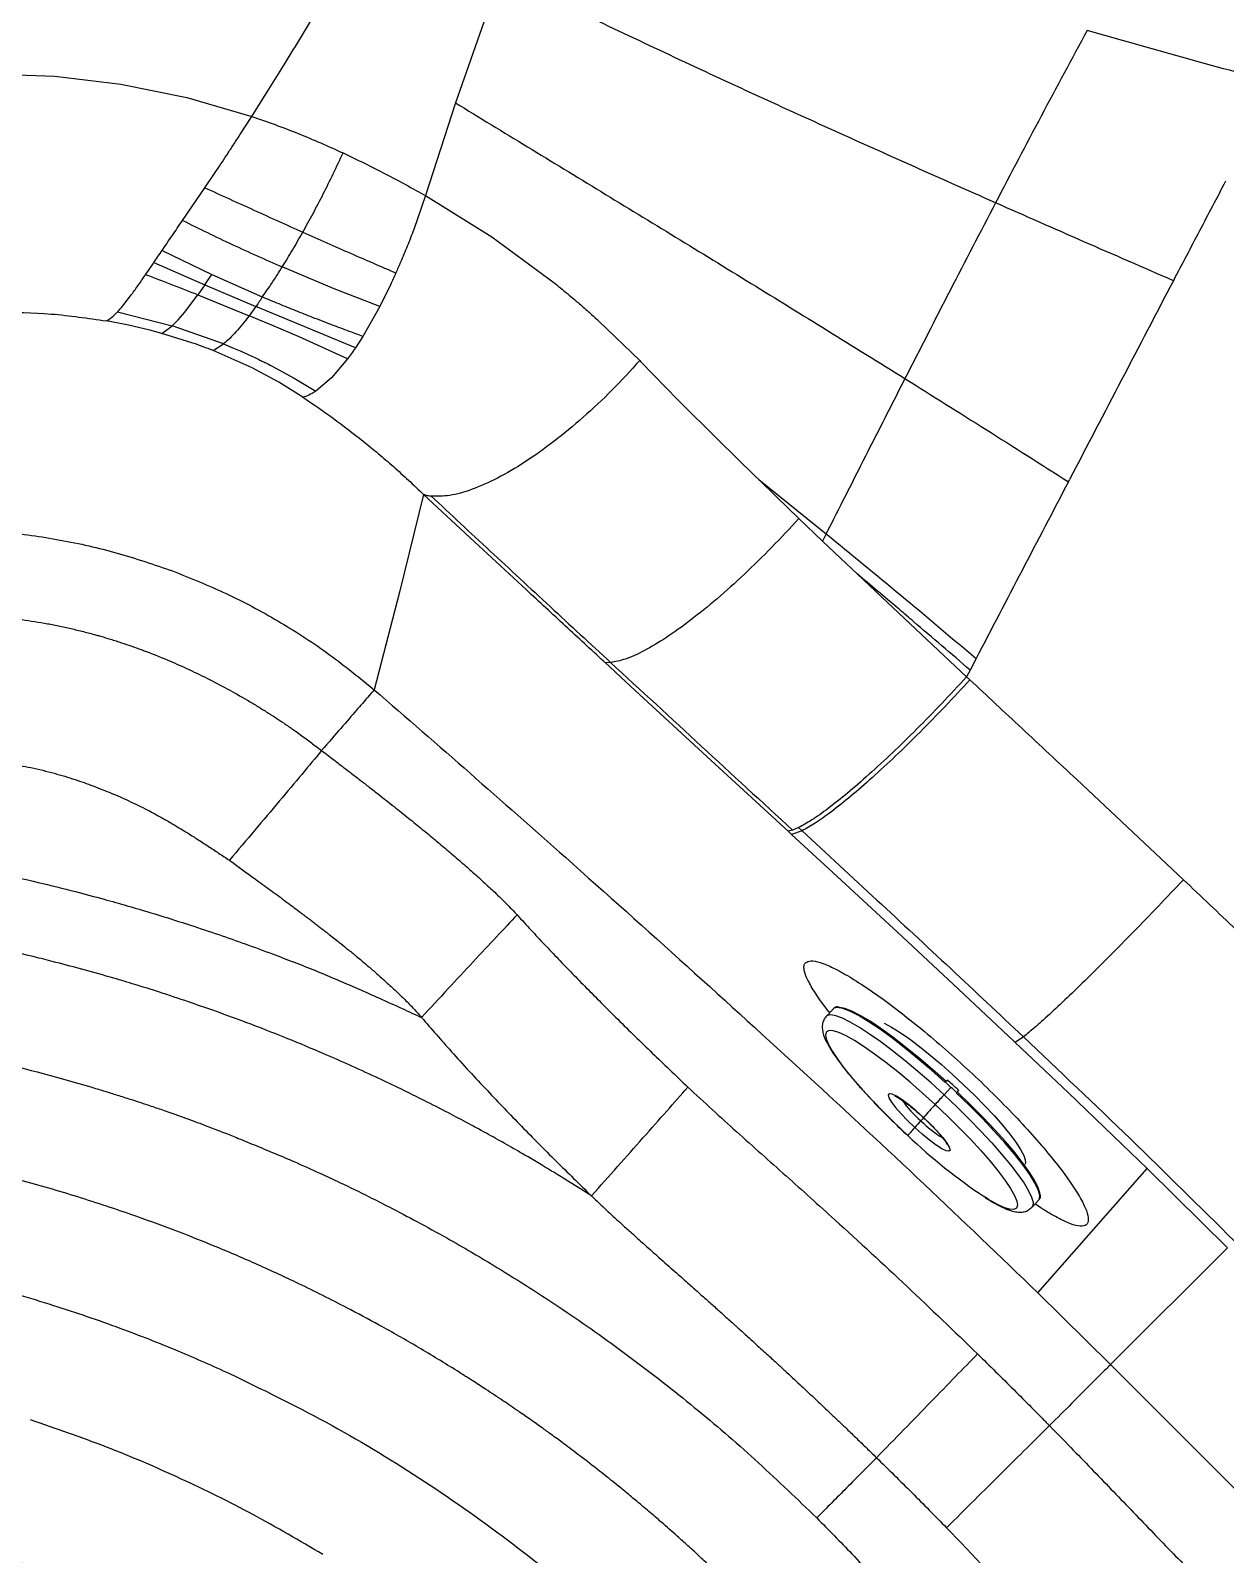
# Model space of a CAD drawing. Extents: x -51 to 27, y -13 to 136.
# Drawn here: x -8.86 to -1.08, y 53.58 to 63.5 of the extents above; entities that cross this region are included whole.
import ezdxf

# ---------------------------------------------------------------- set-up
doc = ezdxf.new("R2010")
doc.units = 0
doc.header["$MEASUREMENT"] = 0
doc.layers.add('GEOMETRY', color=2, linetype='Continuous', lineweight=25)

# ---------------------------------------------------------------- blocks, each defined once
blk = doc.blocks.new('2026 MONTERREY-BLOOM')
at = {"layer": 'GEOMETRY'}
for p, q in [((5.8826, -19.8443), (5.5869, -20.684)), ((4.3707, -20.5996), (4.4787, -20.4263)), ((2.5519, -20.4952), (2.9797, -20.5106)), ((2.9797, -20.5106), (3.4097, -20.5616)), ((3.4097, -20.5616), (3.8398, -20.6494)), ((4.312, -20.6924), (4.3707, -20.5996)), ((3.8398, -20.6494), (4.2616, -20.7721)), ((4.2616, -20.7721), (4.312, -20.6924)), ((5.5869, -20.684), (5.3917, -21.2878)), ((4.1844, -20.8925), (4.2616, -20.7721)), ((3.9563, -21.2367), (4.0325, -21.1236)), ((3.8112, -21.4493), (3.9563, -21.2367)), ((5.3917, -21.2878), (5.3156, -21.5091)), ((5.3917, -21.2878), (5.8252, -21.557)), ((5.8252, -21.557), (6.2362, -21.8599)), ((3.6781, -21.6445), (4.0014, -21.8021)), ((3.5705, -21.8025), (3.6227, -21.7263)), ((3.6247, -21.7234), (3.6227, -21.7263)), ((3.6247, -21.7234), (3.9558, -21.869)), ((3.9781, -21.8364), (3.9895, -21.8196)), ((3.9895, -21.8196), (4.0014, -21.8021)), ((4.0014, -21.8021), (4.3295, -21.9472)), ((4.7986, -21.8935), (4.4599, -21.7522)), ((3.9558, -21.869), (3.9099, -21.9339)), ((3.9559, -21.8687), (3.9781, -21.8364)), ((3.9559, -21.8687), (4.2881, -22.0096)), ((5.0944, -22.0099), (4.7986, -21.8935)), ((5.1646, -21.8675), (5.0944, -22.0099)), ((6.2362, -21.8599), (6.2473, -21.8689)), ((3.429, -21.9967), (3.4729, -21.94)), ((3.8232, -22.0486), (3.9099, -21.9341)), ((3.9099, -21.9341), (4.2441, -22.0696)), ((4.2881, -22.0096), (4.2441, -22.0696)), ((4.9368, -22.2775), (4.2881, -22.0096)), ((5.0944, -22.0099), (4.9845, -22.204)), ((3.4582, -22.1303), (3.3156, -22.1032)), ((3.3879, -22.0442), (3.7441, -22.1353)), ((3.7441, -22.1353), (3.7826, -22.096)), ((3.7826, -22.096), (3.8232, -22.0486)), ((4.4084, -22.1381), (4.2441, -22.0696)), ((6.521, -22.1038), (6.7864, -22.3612)), ((3.5989, -22.1633), (3.4582, -22.1303)), ((3.6761, -22.1841), (3.5989, -22.1633)), ((3.6761, -22.1841), (3.7441, -22.1353)), ((3.8777, -22.2474), (3.6761, -22.1841)), ((4.0784, -22.2533), (3.7441, -22.1353)), ((4.5698, -22.2072), (4.4084, -22.1381)), ((4.8853, -22.3496), (4.5698, -22.2072)), ((4.9845, -22.204), (4.9368, -22.2775)), ((4.0098, -22.2965), (4.0784, -22.2533)), ((4.2631, -22.4089), (4.0098, -22.2965)), ((4.0784, -22.2533), (4.1437, -22.2802)), ((4.1437, -22.2802), (4.1871, -22.2989)), ((4.1871, -22.2989), (4.2374, -22.3214)), ((4.438, -22.5025), (4.2631, -22.4089)), ((4.3903, -22.3953), (4.5373, -22.475)), ((4.8853, -22.3496), (4.7795, -22.4743)), ((6.7864, -22.3612), (6.7948, -22.3699)), ((6.7948, -22.3699), (7.0358, -22.6158)), ((4.5947, -22.5996), (4.438, -22.5025)), ((4.5373, -22.475), (4.6787, -22.5607)), ((4.7795, -22.4743), (4.6787, -22.5607)), ((7.0358, -22.6158), (7.2973, -22.8772)), ((7.2973, -22.8772), (7.5411, -23.1167)), ((7.5613, -23.1363), (7.5411, -23.1167)), ((7.5613, -23.1363), (8.0003, -23.4889)), ((7.6772, -23.2486), (7.5613, -23.1363)), ((9.5769, -23.1499), (9.5851, -23.1343)), ((5.379, -23.2321), (5.2232, -23.8686)), ((5.7121, -23.5416), (5.3791, -23.2321)), ((7.8229, -23.3889), (7.6772, -23.2487)), ((7.9767, -23.5359), (7.8229, -23.3889)), ((8.0003, -23.4889), (7.9766, -23.5359)), ((6.0493, -23.8539), (5.7121, -23.5416)), ((8.0958, -23.6493), (7.9766, -23.5359)), ((8.2025, -23.7503), (8.0958, -23.6493)), ((8.3633, -23.9021), (8.2024, -23.7503)), ((5.2232, -23.8686), (5.0583, -24.5036)), ((8.9146, -24.4191), (8.3633, -23.9021)), ((8.9761, -24.3007), (8.9371, -24.3758)), ((6.5594, -24.325), (6.5971, -24.3261)), ((6.7295, -24.4819), (6.5594, -24.325)), ((8.9371, -24.3758), (8.9146, -24.4191)), ((5.0481, -24.4949), (5.0583, -24.5036)), ((7.2524, -24.9634), (6.7295, -24.4819)), ((8.9359, -24.439), (8.9146, -24.4191)), ((7.7524, -25.4238), (7.2524, -24.9634)), ((9.6317, -25.0886), (10.3256, -25.74)), ((7.7814, -25.4168), (7.7524, -25.4237)), ((7.7752, -25.4447), (7.7524, -25.4237)), ((7.843, -25.4216), (7.7752, -25.4447)), ((7.7752, -25.4448), (8.1262, -25.7688)), ((7.8204, -25.4009), (7.7814, -25.4168)), ((7.8204, -25.4009), (7.843, -25.4216)), ((8.1262, -25.7688), (8.4961, -26.1116)), ((8.4961, -26.1116), (8.8613, -26.452)), ((8.8613, -26.452), (9.0422, -26.6215)), ((8.0469, -26.5795), (8.0016, -26.6282)), ((8.0513, -26.5764), (8.0526, -26.5749)), ((8.281, -26.6571), (8.2802, -26.658)), ((9.0422, -26.6215), (9.2218, -26.7906)), ((9.2838, -26.7624), (9.2304, -26.7988)), ((9.2218, -26.7906), (9.2304, -26.7988)), ((9.2304, -26.7988), (9.5774, -27.1279)), ((8.7764, -27.058), (8.7751, -27.0594)), ((8.8126, -27.0913), (8.7674, -27.14)), ((8.8472, -27.1264), (8.8485, -27.125)), ((8.8522, -27.1212), (8.8519, -27.1214)), ((8.8533, -27.1205), (8.8522, -27.1217)), ((8.8619, -27.1107), (8.8533, -27.1205)), ((9.5774, -27.1279), (9.9279, -27.4643)), ((8.6165, -27.3097), (8.6351, -27.2897)), ((8.6341, -27.2876), (8.6335, -27.2883)), ((9.9279, -27.4643), (10.089, -27.6204)), ((9.2898, -27.5958), (9.2905, -27.595)), ((9.3778, -28.4288), (10.089, -27.6204)), ((10.089, -27.6204), (10.2727, -27.7998)), ((6.4725, -27.7976), (6.3456, -27.7172)), ((9.3401, -27.8715), (9.3853, -27.8228)), ((9.3899, -27.8155), (9.3886, -27.8169)), ((10.2727, -27.7999), (10.6114, -28.135)), ((10.6114, -28.135), (9.8511, -28.8952)), ((9.8511, -28.8952), (9.3778, -28.4288)), ((9.8512, -28.8952), (10.0678, -29.1119))]:
    blk.add_line(p, q, dxfattribs=at)
at = {"layer": 'GEOMETRY', "flags": 128}
for points in [[(8.7751, -27.0594), (8.6852, -26.9792), (8.5958, -26.903), (8.5085, -26.832), (8.4249, -26.7676), (8.3464, -26.7108), (8.2744, -26.6628), (8.2102, -26.6243), (8.1549, -26.596), (8.1094, -26.5784), (8.0747, -26.5718), (8.0513, -26.5764)], [(8.7806, -27.0535), (8.6918, -26.9742), (8.6034, -26.8989), (8.5172, -26.8288), (8.4345, -26.7651), (8.3569, -26.709), (8.2858, -26.6615), (8.2223, -26.6234), (8.1676, -26.5954), (8.1227, -26.578), (8.0883, -26.5715), (8.0777, -26.5719)], [(8.7674, -27.14), (8.6827, -27.063), (8.5978, -26.989), (8.5141, -26.9191), (8.4328, -26.8544), (8.3553, -26.7959), (8.2828, -26.7446), (8.2164, -26.7012), (8.1572, -26.6665), (8.106, -26.641), (8.0638, -26.6251), (8.0312, -26.6191), (8.0086, -26.623), (8.0019, -26.6279)], [(8.3785, -26.673), (8.426, -26.6991), (8.481, -26.7338), (8.5422, -26.7765), (8.6084, -26.8263), (8.6782, -26.8821), (8.7503, -26.9428), (8.8231, -27.0073), (8.8952, -27.0741), (8.9651, -27.142), (9.0313, -27.2095), (9.0927, -27.2752), (9.1478, -27.3379), (9.1955, -27.3962), (9.235, -27.449), (9.2654, -27.4952), (9.286, -27.5338), (9.2965, -27.5641), (9.2966, -27.5855), (9.2923, -27.5932)], [(8.7098, -27.2025), (8.6283, -27.1285), (8.5468, -27.0575), (8.4665, -26.9908), (8.3888, -26.9294), (8.3151, -26.8744), (8.2466, -26.8267), (8.1846, -26.7873), (8.1299, -26.7566), (8.0837, -26.7353), (8.0467, -26.7238), (8.0195, -26.7222), (8.0026, -26.7305), (7.9963, -26.7486), (8.0006, -26.7762), (8.0156, -26.8129), (8.0409, -26.858), (8.0761, -26.9106), (8.1206, -26.9701), (8.1737, -27.0352), (8.2345, -27.1049), (8.3018, -27.178), (8.3747, -27.2533), (8.4517, -27.3295), (8.5316, -27.4052)], [(8.6341, -27.2876), (8.5857, -27.2444), (8.5384, -27.2056), (8.495, -27.1734), (8.458, -27.1498), (8.4296, -27.1361), (8.4114, -27.1331), (8.4045, -27.1409), (8.4092, -27.1592), (8.4254, -27.1869), (8.452, -27.2223), (8.4876, -27.2633), (8.53, -27.3077), (8.5768, -27.3529)], [(8.7674, -27.14), (8.8505, -27.2187), (8.9309, -27.2979), (9.0071, -27.3764), (9.078, -27.4529), (9.1425, -27.5261), (9.1996, -27.595), (9.2483, -27.6584), (9.288, -27.7155), (9.3178, -27.7651), (9.3375, -27.8066), (9.3467, -27.8394), (9.3452, -27.8629), (9.3399, -27.8716)], [(9.3886, -27.8169), (9.3907, -27.7925), (9.3808, -27.7577), (9.3591, -27.713), (9.3261, -27.6594), (9.2822, -27.5977), (9.2284, -27.529), (9.1655, -27.4545), (9.0946, -27.3756), (9.017, -27.2937), (8.934, -27.2101), (8.8472, -27.1264)], [(9.3905, -27.7915), (9.39, -27.7789), (9.3802, -27.7445), (9.3587, -27.7003), (9.3261, -27.6473), (9.2827, -27.5863), (9.2295, -27.5184), (9.1673, -27.4448), (9.0972, -27.3668), (9.0205, -27.2858), (8.9386, -27.2032), (8.8528, -27.1204)], [(8.7098, -27.2025), (8.7897, -27.2782), (8.8667, -27.3543), (8.9395, -27.4296), (9.0069, -27.5027), (9.0676, -27.5724), (9.1207, -27.6376), (9.1653, -27.697), (9.2005, -27.7497), (9.2258, -27.7947), (9.2408, -27.8314), (9.2451, -27.859), (9.2388, -27.8772), (9.2219, -27.8855), (9.1946, -27.8839), (9.1576, -27.8723), (9.1114, -27.851), (9.0568, -27.8204), (9.028, -27.8026)], [(8.6341, -27.2876), (8.6809, -27.3327), (8.7233, -27.3771), (8.7589, -27.4182), (8.7855, -27.4536), (8.8017, -27.4812), (8.8064, -27.4995), (8.7995, -27.5074), (8.7813, -27.5044), (8.7529, -27.4907), (8.7159, -27.467), (8.6725, -27.4349), (8.6252, -27.3961), (8.5768, -27.3529)]]:
    blk.add_lwpolyline(points, dxfattribs=at)
at = {"layer": 'GEOMETRY'}
for centre, radius, start, end in [((8.0646, -26.5961), 0.0243, 119.65591, 136.96863), ((4.9364, -31.27), 5.6997, 47.15041, 47.64512), ((9.174, -26.6817), 0.8398, 215.94945, 228.40417), ((14.4269, -32.4169), 7.7379, 137.00404, 137.63311), ((4.9337, -31.2729), 5.7036, 46.65627, 47.15069), ((27.7441, -44.1938), 25.5149, 138.24563, 138.50136), ((12.854, -31.0915), 5.6809, 138.84362, 139.54064), ((12.0045, -30.4704), 4.6334, 136.98718, 137.71326), ((9.1963, -26.7118), 0.8328, 225.88095, 238.308), ((11.1458, -24.6484), 3.7992, 226.52008, 236.12071), ((9.3672, -27.8061), 0.0246, 317.30724, 337.5722)]:
    blk.add_arc(centre, radius, start, end, dxfattribs=at)
for points, knots in [([(-36.6427, -38.9849), (-36.6428, -38.748), (-36.6429, -38.2513), (-36.6431, -37.4958), (-36.643, -36.7174), (-36.6423, -35.9379), (-36.6409, -35.1552), (-36.6388, -34.37), (-36.6343, -33.1243), (-36.6247, -31.4274), (-36.6007, -28.7277), (-36.5557, -25.4875), (-36.48, -22.0033), (-36.3837, -18.8258), (-36.2694, -15.9518), (-36.1467, -13.5568), (-36.0218, -11.6425), (-35.9083, -10.2086), (-35.8038, -9.1111), (-35.7174, -8.3466), (-35.6715, -7.9173), (-35.5982, -7.4928), (-35.4908, -7.0801), (-35.3398, -6.6435), (-35.1358, -6.1898), (-34.8703, -5.7277), (-34.5603, -5.2943), (-34.2088, -4.8937), (-33.8193, -4.53), (-33.3956, -4.2066), (-32.942, -3.9269), (-32.4916, -3.7075), (-32.0535, -3.5411), (-31.634, -3.4198), (-31.1992, -3.3309), (-30.7502, -3.28), (-30.3002, -3.2288), (-29.6557, -3.1612), (-28.8172, -3.0818), (-27.5048, -2.9746), (-25.9207, -2.8687), (-23.9532, -2.7617), (-21.8759, -2.6679), (-19.6786, -2.5868), (-17.2507, -2.5139), (-14.59, -2.4519), (-11.7055, -2.4029), (-8.8195, -2.3695), (-5.9364, -2.3497), (-3.0548, -2.3416), (-0.5983, -2.3393), (1.4461, -2.34), (3.0915, -2.3423), (4.7536, -2.3465), (6.4156, -2.3534), (8.0545, -2.3645), (10.4077, -2.3864), (13.4813, -2.429), (16.9743, -2.5047), (20.1483, -2.6009), (23.0112, -2.7146), (25.3952, -2.8364), (27.3074, -2.9606), (28.7412, -3.0736), (29.84, -3.1777), (30.6063, -3.2639), (31.0378, -3.31), (31.4634, -3.3805), (31.8765, -3.4857), (32.3137, -3.6341), (32.7687, -3.8357), (33.2323, -4.0987), (33.6676, -4.4064), (34.0701, -4.7558), (34.436, -5.1433), (34.7616, -5.5651), (35.0437, -6.0171), (35.2785, -6.4922), (35.464, -6.9855), (35.6016, -7.491), (35.6829, -8.0099), (35.7387, -8.5338), (35.8146, -9.2299), (35.8967, -10.0974), (36.0051, -11.4079), (36.112, -12.9931), (36.2405, -15.3392), (36.3619, -18.1726), (36.4654, -21.4568), (36.5399, -24.7062), (36.5915, -27.9302), (36.6206, -30.8028), (36.6357, -33.3227), (36.6407, -34.9225), (36.6423, -35.9634), (36.6428, -36.4441), (36.643, -36.9237), (36.6431, -37.4023), (36.643, -37.8963), (36.6429, -38.4238), (36.6428, -38.792), (36.6428, -38.9849)], [0, 0, 0, 0, 0.005138, 0.010771, 0.016381, 0.022015, 0.027673, 0.03335, 0.039042, 0.054682, 0.070145, 0.097582, 0.124946, 0.145709, 0.16651, 0.187309, 0.197707, 0.208103, 0.218498, 0.221609, 0.224784, 0.227857, 0.230942, 0.234019, 0.237865, 0.24171, 0.245555, 0.249401, 0.253246, 0.257092, 0.260938, 0.264783, 0.267936, 0.271088, 0.274241, 0.277546, 0.280882, 0.284062, 0.291597, 0.299143, 0.312612, 0.326021, 0.341866, 0.357701, 0.373696, 0.394533, 0.415407, 0.436247, 0.457116, 0.477921, 0.498728, 0.51038, 0.52225, 0.534405, 0.54642, 0.558287, 0.569942, 0.597446, 0.624936, 0.645697, 0.666299, 0.687058, 0.697455, 0.707849, 0.718242, 0.721382, 0.724571, 0.72765, 0.730727, 0.733804, 0.737651, 0.741498, 0.745344, 0.74919, 0.753036, 0.756881, 0.760725, 0.76457, 0.768352, 0.772136, 0.775907, 0.779727, 0.783559, 0.79109, 0.798621, 0.812071, 0.825537, 0.849567, 0.873561, 0.896782, 0.920041, 0.943476, 0.95907, 0.97468, 0.978164, 0.981639, 0.985104, 0.988563, 0.992016, 0.995816, 1, 1, 1, 1]), ([(9.1027, -21.3347), (8.9152, -21.2516), (8.5403, -21.0856), (7.9876, -20.837), (7.4437, -20.5887), (6.9104, -20.3404), (6.3862, -20.0914), (6.0513, -19.9271), (5.8826, -19.8443)], [0, 0, 0, 0, 0.1652747, 0.330353, 0.4957082, 0.6619332, 0.8297476, 1, 1, 1, 1]), ([(4.4787, -20.4263), (4.5143, -20.3684), (4.5856, -20.2524), (4.6555, -20.1356), (4.6904, -20.0772)], [0, 0, 0, 0, 0.499775, 1, 1, 1, 1]), ([(9.6989, -20.213), (9.5991, -20.3979), (9.3994, -20.768), (9.2016, -21.1457), (9.1027, -21.3347)], [0, 0, 0, 0, 0.499611, 1, 1, 1, 1]), ([(10.9369, -20.5563), (10.7291, -20.5004), (10.3141, -20.3886), (9.9037, -20.2715), (9.6989, -20.213)], [0, 0, 0, 0, 0.500804, 1, 1, 1, 1]), ([(5.5869, -20.684), (5.7426, -20.7789), (6.0518, -20.9672), (6.5316, -21.2593), (7.0171, -21.5556), (7.5096, -21.8575), (8.0081, -22.1646), (8.3446, -22.374), (8.513, -22.4788)], [0, 0, 0, 0, 0.1705198, 0.3384953, 0.5047413, 0.6699908, 0.8348905, 1, 1, 1, 1]), ([(4.2616, -20.7721), (4.3123, -20.7896), (4.4136, -20.8246), (4.5636, -20.8829), (4.712, -20.9447), (4.8077, -20.9883), (4.8558, -21.0102)], [0, 0, 0, 0, 0.24797, 0.496414, 0.7467, 1, 1, 1, 1]), ([(4.108, -21.0097), (4.1207, -20.9902), (4.1459, -20.9513), (4.1716, -20.9121), (4.1844, -20.8925)], [0, 0, 0, 0, 0.5010319, 1, 1, 1, 1]), ([(4.0325, -21.1236), (4.045, -21.1047), (4.0699, -21.0671), (4.0953, -21.0288), (4.108, -21.0097)], [0, 0, 0, 0, 0.501319, 1, 1, 1, 1]), ([(4.5938, -21.5257), (4.6161, -21.4855), (4.6605, -21.4055), (4.727, -21.2775), (4.7927, -21.1457), (4.8348, -21.0554), (4.8558, -21.0102)], [0, 0, 0, 0, 0.252771, 0.503227, 0.751917, 1, 1, 1, 1]), ([(4.8558, -21.0102), (4.9488, -21.0549), (5.1386, -21.146), (5.3063, -21.2399), (5.3917, -21.2878)], [0, 0, 0, 0, 0.490103, 1, 1, 1, 1]), ([(10.5996, -21.1947), (10.5714, -21.2484), (10.515, -21.3556), (10.4583, -21.4635), (10.43, -21.5174)], [0, 0, 0, 0, 0.500165, 1, 1, 1, 1]), ([(3.9563, -21.2367), (4.0631, -21.2853), (4.279, -21.3836), (4.4881, -21.478), (4.5938, -21.5257)], [0, 0, 0, 0, 0.494571, 1, 1, 1, 1]), ([(9.1027, -21.3347), (9.0041, -21.5245), (8.8068, -21.9042), (8.6109, -22.2873), (8.513, -22.4788)], [0, 0, 0, 0, 0.49999, 1, 1, 1, 1]), ([(10.26, -21.8418), (10.0655, -21.757), (9.6774, -21.5879), (9.294, -21.4189), (9.1027, -21.3347)], [0, 0, 0, 0, 0.501237, 1, 1, 1, 1]), ([(3.7434, -21.5486), (3.7545, -21.5323), (3.7767, -21.4998), (3.7997, -21.4661), (3.8112, -21.4493)], [0, 0, 0, 0, 0.500248, 1, 1, 1, 1]), ([(3.8112, -21.4493), (3.9188, -21.5022), (4.136, -21.609), (4.3512, -21.7041), (4.4599, -21.7522)], [0, 0, 0, 0, 0.495189, 1, 1, 1, 1]), ([(5.3155, -21.5091), (5.3017, -21.5453), (5.2738, -21.6182), (5.2447, -21.6871), (5.2301, -21.7217)], [0, 0, 0, 0, 0.496909, 1, 1, 1, 1]), ([(10.43, -21.5174), (10.4017, -21.5714), (10.3451, -21.6793), (10.2884, -21.7877), (10.26, -21.8418)], [0, 0, 0, 0, 0.500212, 1, 1, 1, 1]), ([(3.6781, -21.6445), (3.6888, -21.6289), (3.7101, -21.5976), (3.7323, -21.5649), (3.7434, -21.5486)], [0, 0, 0, 0, 0.4998268, 1, 1, 1, 1]), ([(4.4599, -21.7522), (4.4821, -21.7161), (4.5261, -21.6445), (4.5714, -21.5651), (4.5938, -21.5257)], [0, 0, 0, 0, 0.50464, 1, 1, 1, 1]), ([(4.5938, -21.5257), (4.6983, -21.5721), (4.9063, -21.6645), (5.1022, -21.749), (5.1997, -21.791)], [0, 0, 0, 0, 0.502413, 1, 1, 1, 1]), ([(3.6247, -21.7232), (3.6334, -21.7104), (3.6509, -21.6848), (3.669, -21.6579), (3.6781, -21.6445)], [0, 0, 0, 0, 0.499532, 1, 1, 1, 1]), ([(5.2301, -21.7217), (5.225, -21.7334), (5.215, -21.7567), (5.2048, -21.7796), (5.1997, -21.791)], [0, 0, 0, 0, 0.4989593, 1, 1, 1, 1]), ([(3.4729, -21.94), (3.4883, -21.9191), (3.519, -21.8772), (3.5534, -21.8274), (3.5705, -21.8025)], [0, 0, 0, 0, 0.5, 1, 1, 1, 1]), ([(3.9099, -21.9339), (3.8538, -21.9118), (3.7415, -21.8675), (3.6275, -21.8242), (3.5705, -21.8025)], [0, 0, 0, 0, 0.500034, 1, 1, 1, 1]), ([(4.3295, -21.9472), (4.3512, -21.9169), (4.3868, -21.8673), (4.43, -21.7999), (4.452, -21.7647), (4.4599, -21.7522)], [0, 0, 0, 0, 0.49992, 0.821185, 1, 1, 1, 1]), ([(5.1997, -21.791), (5.1939, -21.8039), (5.1822, -21.8298), (5.1705, -21.8549), (5.1646, -21.8675)], [0, 0, 0, 0, 0.498911, 1, 1, 1, 1]), ([(6.2473, -21.8689), (6.2625, -21.8813), (6.3086, -21.9192), (6.3778, -21.9767), (6.4315, -22.0238), (6.4606, -22.0497), (6.4832, -22.0699), (6.505, -22.0894), (6.521, -22.1038)], [0, 0, 0, 0, 0.164867, 0.499998, 0.749972, 0.758213, 0.8224, 1, 1, 1, 1]), ([(10.26, -21.8418), (10.1478, -22.0565), (9.9237, -22.4853), (9.6978, -22.9182), (9.5851, -23.1343)], [0, 0, 0, 0, 0.500721, 1, 1, 1, 1]), ([(3.3879, -22.0442), (3.3945, -22.0369), (3.4077, -22.0225), (3.4219, -22.0053), (3.429, -21.9967)], [0, 0, 0, 0, 0.4988627, 1, 1, 1, 1]), ([(4.3295, -21.9472), (4.3264, -21.9527), (4.3202, -21.9637), (4.313, -21.9741), (4.3094, -21.9793), (4.3093, -21.9795), (4.3088, -21.9802), (4.307, -21.9827), (4.3, -21.9928), (4.2934, -22.0021), (4.2881, -22.0096)], [0, 0, 0, 0, 0.249997, 0.499995, 0.500342, 0.502777, 0.509281, 0.533506, 0.627366, 1, 1, 1, 1]), ([(4.9845, -22.204), (4.9548, -22.193), (4.8887, -22.1687), (4.7795, -22.1276), (4.6638, -22.083), (4.5481, -22.0372), (4.439, -21.9931), (4.3661, -21.9625), (4.3295, -21.9472)], [0, 0, 0, 0, 0.136119, 0.302586, 0.499999, 0.665771, 0.832458, 1, 1, 1, 1]), ([(2.5956, -22.0447), (2.716, -22.0467), (2.9573, -22.0507), (3.1961, -22.0857), (3.3156, -22.1032)], [0, 0, 0, 0, 0.499376, 1, 1, 1, 1]), ([(3.3156, -22.1032), (3.3267, -22.0964), (3.349, -22.0826), (3.3749, -22.057), (3.3879, -22.0442)], [0, 0, 0, 0, 0.4984432, 1, 1, 1, 1]), ([(4.2441, -22.0696), (4.215, -22.1069), (4.1555, -22.1828), (4.1045, -22.2295), (4.0784, -22.2533)], [0, 0, 0, 0, 0.490251, 1, 1, 1, 1]), ([(4.9368, -22.2776), (4.9281, -22.2901), (4.9109, -22.315), (4.8938, -22.3381), (4.8853, -22.3496)], [0, 0, 0, 0, 0.502782, 1, 1, 1, 1]), ([(4.2374, -22.3214), (4.2633, -22.3334), (4.2937, -22.3474), (4.3318, -22.366), (4.3571, -22.3784), (4.3778, -22.3889), (4.3903, -22.3953)], [0, 0, 0, 0, 0.4999935, 0.586445, 0.7499984, 1, 1, 1, 1]), ([(6.7864, -22.3612), (6.7274, -22.4259), (6.6092, -22.5554), (6.4196, -22.7332), (6.228, -22.8918), (6.0392, -23.0258), (5.859, -23.1313), (5.6935, -23.2044), (5.5454, -23.246), (5.4674, -23.2438), (5.4284, -23.2427)], [0, 0, 0, 0, 0.125, 0.2499995, 0.374997, 0.5000029, 0.6249921, 0.7499984, 0.8749953, 1, 1, 1, 1]), ([(8.513, -22.4788), (8.4271, -22.6472), (8.2555, -22.9835), (8.0853, -23.3206), (8.0003, -23.4889)], [0, 0, 0, 0, 0.5007897, 1, 1, 1, 1]), ([(8.513, -22.4788), (8.6891, -22.589), (9.0426, -22.8101), (9.3984, -23.0364), (9.5769, -23.1499)], [0, 0, 0, 0, 0.49834, 1, 1, 1, 1]), ([(4.6787, -22.5607), (4.6629, -22.5703), (4.6317, -22.5892), (4.607, -22.5962), (4.5947, -22.5997)], [0, 0, 0, 0, 0.5035794, 1, 1, 1, 1]), ([(4.5947, -22.5997), (4.6604, -22.6445), (4.792, -22.7341), (4.9218, -22.8356), (4.9867, -22.8863)], [0, 0, 0, 0, 0.500001, 1, 1, 1, 1]), ([(4.9867, -22.8863), (5.0194, -22.9127), (5.0854, -22.9661), (5.1504, -23.0226), (5.1832, -23.0511)], [0, 0, 0, 0, 0.495622, 1, 1, 1, 1]), ([(5.1832, -23.0511), (5.2162, -23.0805), (5.2821, -23.1392), (5.3467, -23.2011), (5.379, -23.2321)], [0, 0, 0, 0, 0.500005, 1, 1, 1, 1]), ([(9.5769, -23.1499), (9.4764, -23.3424), (9.2761, -23.7257), (9.0758, -24.1095), (8.9761, -24.3007)], [0, 0, 0, 0, 0.502035, 1, 1, 1, 1]), ([(5.379, -23.2321), (5.3868, -23.2344), (5.4025, -23.239), (5.4197, -23.2415), (5.4284, -23.2427)], [0, 0, 0, 0, 0.499995, 1, 1, 1, 1]), ([(5.4284, -23.2427), (5.5563, -23.3618), (5.8118, -23.5997), (6.2021, -23.9613), (6.4656, -24.2047), (6.5971, -24.3261)], [0, 0, 0, 0, 0.334341, 0.667988, 1, 1, 1, 1]), ([(7.8229, -23.3889), (7.7647, -23.4519), (7.6482, -23.5777), (7.4675, -23.754), (7.289, -23.9144), (7.1171, -24.0537), (6.9571, -24.1681), (6.814, -24.2536), (6.6897, -24.3105), (6.6279, -24.3209), (6.5971, -24.3261)], [0, 0, 0, 0, 0.125001, 0.25, 0.374996, 0.500003, 0.624994, 0.749998, 0.874996, 1, 1, 1, 1]), ([(2.2605, -23.4586), (2.387, -23.4626), (2.6399, -23.4704), (3.0159, -23.5247), (3.3868, -23.6071), (3.6261, -23.6893), (3.7458, -23.7304)], [0, 0, 0, 0, 0.249981, 0.499976, 0.749982, 1, 1, 1, 1]), ([(8.0003, -23.4889), (8.1626, -23.6214), (8.4885, -23.8876), (8.8132, -24.1626), (8.9761, -24.3007)], [0, 0, 0, 0, 0.498005, 1, 1, 1, 1]), ([(3.7458, -23.7304), (3.8633, -23.7775), (4.0982, -23.8716), (4.4329, -24.0515), (4.7531, -24.2561), (4.9498, -24.4153), (5.0481, -24.4949)], [0, 0, 0, 0, 0.249991, 0.499996, 0.750005, 1, 1, 1, 1]), ([(8.9371, -24.3758), (8.8149, -24.2704), (8.689, -24.1618), (8.532, -24.0279), (8.4092, -23.9242), (8.2903, -23.8242), (8.2024, -23.7503)], [0, 0, 0, 0, 0.499994, 0.515059, 0.641623, 1, 1, 1, 1]), ([(6.5593, -24.3251), (6.5569, -24.3228), (6.4715, -24.2439), (6.3004, -24.0863), (6.1338, -23.9321), (6.0493, -23.8539)], [0, 0, 0, 0, 0.014361, 0.5, 1, 1, 1, 1]), ([(2.246, -24.0101), (2.3018, -24.0111), (2.4132, -24.0132), (2.58, -24.0248), (2.7462, -24.0431), (2.8837, -24.0645), (2.993, -24.0854), (3.0746, -24.1029), (3.1561, -24.1224), (3.2191, -24.139), (3.2648, -24.1518), (3.2942, -24.1603), (3.3262, -24.1698), (3.3609, -24.1805), (3.4066, -24.1951), (3.4567, -24.2118), (3.5045, -24.2287), (3.5337, -24.2393), (3.5481, -24.2446), (3.5526, -24.2463), (3.5542, -24.2469), (3.5547, -24.2471), (3.5549, -24.2472), (3.555, -24.2472), (3.555, -24.2472), (3.555, -24.2472), (3.555, -24.2472), (3.555, -24.2472), (3.555, -24.2472), (3.6071, -24.2666), (3.7019, -24.3043), (3.8401, -24.3652), (3.9708, -24.4281), (4.1018, -24.4965), (4.2091, -24.5571), (4.2934, -24.6075), (4.3558, -24.6461), (4.4152, -24.6842), (4.4735, -24.7229), (4.5367, -24.7662), (4.6046, -24.8148), (4.6662, -24.8609), (4.7025, -24.8888), (4.7163, -24.8994)], [0, 0, 0, 0, 0.062492, 0.124983, 0.187475, 0.249966, 0.28107, 0.312276, 0.343583, 0.374991, 0.385369, 0.396808, 0.409307, 0.422867, 0.437487, 0.463125, 0.482087, 0.494373, 0.498013, 0.499322, 0.499732, 0.499881, 0.49994, 0.499964, 0.499975, 0.49998, 0.499982, 0.499983, 0.499983, 0.499983, 0.562301, 0.614371, 0.669361, 0.724994, 0.780094, 0.807627, 0.835113, 0.862553, 0.886792, 0.913665, 0.948496, 0.980516, 1, 1, 1, 1]), ([(6.5971, -24.3261), (6.7941, -24.5076), (7.186, -24.8688), (7.5835, -25.2349), (7.7812, -25.417)], [0, 0, 0, 0, 0.502699, 1, 1, 1, 1]), ([(8.9146, -24.4191), (8.8607, -24.4773), (8.7529, -24.5938), (8.5894, -24.7607), (8.4298, -24.9166), (8.2778, -25.0572), (8.137, -25.1794), (8.0116, -25.2791), (7.9025, -25.3568), (7.8479, -25.3861), (7.8205, -25.4008)], [0, 0, 0, 0, 0.125001, 0.250002, 0.374994, 0.500004, 0.624995, 0.749997, 0.874996, 1, 1, 1, 1]), ([(8.9359, -24.439), (8.882, -24.4972), (8.7741, -24.6137), (8.6107, -24.7806), (8.4513, -24.9365), (8.2994, -25.0773), (8.1588, -25.1995), (8.0336, -25.2995), (7.9248, -25.3773), (7.8703, -25.4068), (7.843, -25.4216)], [0, 0, 0, 0, 0.125001, 0.250002, 0.374994, 0.500004, 0.624995, 0.749997, 0.874996, 1, 1, 1, 1]), ([(8.9359, -24.439), (9.0482, -24.544), (9.2796, -24.7602), (9.5121, -24.977), (9.6317, -25.0886)], [0, 0, 0, 0, 0.485459, 1, 1, 1, 1]), ([(5.0583, -24.5036), (5.0458, -24.5181), (5.0208, -24.5471), (4.9454, -24.6343), (4.8463, -24.749), (4.7596, -24.8492), (4.7163, -24.8994)], [0, 0, 0, 0, 0.25, 0.499998, 0.750001, 1, 1, 1, 1]), ([(5.0583, -24.5036), (5.2665, -24.6844), (5.6831, -25.046), (6.0963, -25.4115), (6.3029, -25.5942)], [0, 0, 0, 0, 0.499852, 1, 1, 1, 1]), ([(2.2359, -24.9508), (2.2846, -24.9518), (2.3878, -24.9539), (2.5372, -24.9652), (2.6847, -24.9841), (2.8289, -25.0103), (2.9718, -25.0448), (3.1065, -25.0854), (3.211, -25.1223), (3.2888, -25.1526), (3.3475, -25.1767), (3.4042, -25.2011), (3.4634, -25.2279), (3.5225, -25.2559), (3.5805, -25.285), (3.6352, -25.3138), (3.6746, -25.3355), (3.7073, -25.354), (3.7407, -25.3733), (3.7855, -25.3999), (3.8314, -25.428), (3.8702, -25.4523), (3.918, -25.4828), (3.976, -25.5205), (4.0466, -25.5671), (4.0927, -25.5979), (4.116, -25.6134)], [0, 0, 0, 0, 0.072042, 0.152782, 0.22158, 0.291909, 0.369591, 0.438934, 0.499934, 0.533553, 0.562444, 0.593712, 0.624971, 0.658523, 0.690538, 0.72101, 0.749935, 0.757077, 0.776575, 0.807118, 0.834069, 0.856181, 0.874869, 0.917987, 0.958534, 1, 1, 1, 1]), ([(4.7163, -24.8994), (4.6745, -24.9495), (4.5909, -25.0499), (4.4417, -25.2277), (4.282, -25.4174), (4.1713, -25.5481), (4.116, -25.6134)], [0, 0, 0, 0, 0.25, 0.5, 0.75, 1, 1, 1, 1]), ([(4.7163, -24.8994), (4.7441, -24.9205), (4.7911, -24.9563), (4.8534, -25.0039), (4.9093, -25.0468), (4.9657, -25.0903), (5.0274, -25.1381), (5.101, -25.1955), (5.1865, -25.2629), (5.2808, -25.3384), (5.3697, -25.4105), (5.4527, -25.479), (5.5332, -25.5464), (5.6115, -25.6134), (5.6906, -25.6827), (5.7674, -25.7517), (5.8437, -25.8225), (5.918, -25.894), (5.9654, -25.9443), (5.9891, -25.9695)], [0, 0, 0, 0, 0.063005, 0.106547, 0.141441, 0.190081, 0.23491, 0.282219, 0.358435, 0.431027, 0.499999, 0.564515, 0.624999, 0.689094, 0.75, 0.814341, 0.875005, 0.937504, 1, 1, 1, 1]), ([(-0.0006, -25.4219), (0.0494, -25.4222), (0.1386, -25.4226), (0.2712, -25.4246), (0.3843, -25.4277), (0.4788, -25.4311), (0.5595, -25.4344), (0.6483, -25.4387), (0.7547, -25.4446), (0.8632, -25.4517), (0.9595, -25.4588), (1.0565, -25.4667), (1.1664, -25.4764), (1.3014, -25.4899), (1.449, -25.5062), (1.6031, -25.5252), (1.7971, -25.5516), (2.0308, -25.5876), (2.3129, -25.6374), (2.5934, -25.6939), (2.8639, -25.7542), (3.0339, -25.7971), (3.1147, -25.8175)], [0, 0, 0, 0, 0.0476434, 0.0849367, 0.1263722, 0.1554296, 0.1750722, 0.2033009, 0.2401157, 0.2766046, 0.3069134, 0.3321732, 0.3692993, 0.4120796, 0.4614148, 0.5107378, 0.560017, 0.6480144, 0.7360116, 0.8329105, 0.9206543, 1, 1, 1, 1]), ([(7.843, -25.4216), (8.0055, -25.5716), (8.328, -25.8694), (8.8091, -26.3161), (9.1263, -26.6143), (9.2838, -26.7624)], [0, 0, 0, 0, 0.338261, 0.671323, 1, 1, 1, 1]), ([(4.116, -25.6134), (4.1303, -25.6238), (4.1677, -25.6509), (4.2311, -25.6968), (4.3121, -25.7556), (4.4021, -25.8214), (4.4929, -25.8885), (4.5612, -25.9396), (4.6066, -25.9739), (4.6339, -25.9946), (4.6596, -26.0142), (4.6837, -26.0328), (4.7064, -26.0502), (4.7275, -26.0666), (4.7471, -26.0818), (4.7848, -26.1113), (4.833, -26.1494), (4.884, -26.1905), (4.9152, -26.2159), (4.9407, -26.2369), (4.9723, -26.2632), (5.0173, -26.3011), (5.0701, -26.3465), (5.1306, -26.4001), (5.1914, -26.4559), (5.2518, -26.5137), (5.3097, -26.5724), (5.3471, -26.6145), (5.3668, -26.6367)], [0, 0, 0, 0, 0.032824, 0.085464, 0.144956, 0.218365, 0.292136, 0.354117, 0.376408, 0.397539, 0.41751, 0.436322, 0.453976, 0.470471, 0.485807, 0.499985, 0.559256, 0.599672, 0.621195, 0.633851, 0.661011, 0.697302, 0.742759, 0.790147, 0.847135, 0.895645, 0.944992, 1, 1, 1, 1]), ([(6.3029, -25.5942), (6.5676, -25.8299), (7.095, -26.2995), (7.6162, -26.7759), (7.8758, -27.0133)], [0, 0, 0, 0, 0.501838, 1, 1, 1, 1]), ([(10.3256, -25.74), (10.2713, -25.7975), (10.1625, -25.9125), (10.0007, -26.0798), (9.8449, -26.238), (9.6989, -26.3831), (9.5661, -26.5116), (9.4507, -26.6196), (9.3529, -26.707), (9.3068, -26.744), (9.2838, -26.7624)], [0, 0, 0, 0, 0.125001, 0.250001, 0.374994, 0.500004, 0.624995, 0.749997, 0.874996, 1, 1, 1, 1]), ([(10.3256, -25.74), (10.44, -25.8482), (10.6687, -26.0648), (10.8959, -26.2834), (11.0096, -26.3928)], [0, 0, 0, 0, 0.499839, 1, 1, 1, 1]), ([(3.1147, -25.8175), (3.1766, -25.8338), (3.2888, -25.8635), (3.4696, -25.914), (3.6571, -25.97), (3.8557, -26.033), (4.0432, -26.0958), (4.2209, -26.1582), (4.3841, -26.2181), (4.5362, -26.2762), (4.6764, -26.3319), (4.8155, -26.3896), (4.9546, -26.4496), (5.0957, -26.5126), (5.2333, -26.5753), (5.3245, -26.6172), (5.3668, -26.6367)], [0, 0, 0, 0, 0.079978, 0.145129, 0.234567, 0.324624, 0.405509, 0.481696, 0.560006, 0.622864, 0.685145, 0.748552, 0.8111, 0.874532, 0.941709, 1, 1, 1, 1]), ([(4.0078, -26.5896), (3.9552, -26.5713), (3.84, -26.5314), (3.6712, -26.475), (3.5088, -26.424), (3.3449, -26.3751), (3.1735, -26.3267), (3.0055, -26.2823), (2.8449, -26.242), (2.6772, -26.2022), (2.4722, -26.1568), (2.243, -26.1107), (2.0229, -26.071), (1.8332, -26.0403), (1.6678, -26.0159), (1.4985, -25.9932), (1.329, -25.9732), (1.1926, -25.959), (1.1002, -25.9502), (1.0443, -25.9452), (0.9885, -25.9404), (0.9117, -25.9341), (0.8139, -25.9269), (0.7134, -25.9204), (0.6299, -25.9157), (0.5629, -25.9124), (0.5081, -25.91), (0.4518, -25.9079), (0.381, -25.9056), (0.2942, -25.9033), (0.2102, -25.9018), (0.1347, -25.9009), (0.0677, -25.9002), (0.0221, -25.8998), (0, -25.8996)], [0, 0, 0, 0, 0.040905, 0.08949, 0.130617, 0.165855, 0.215049, 0.261404, 0.293431, 0.336548, 0.387928, 0.447571, 0.508226, 0.552057, 0.588627, 0.63102, 0.677439, 0.713891, 0.731701, 0.745573, 0.755085, 0.772821, 0.802161, 0.827078, 0.846741, 0.863593, 0.876308, 0.887024, 0.904907, 0.928332, 0.950749, 0.966587, 0.983746, 1, 1, 1, 1]), ([(5.9891, -25.9695), (5.9455, -26.0155), (5.8584, -26.1075), (5.7042, -26.2722), (5.5393, -26.4495), (5.4243, -26.5743), (5.3668, -26.6367)], [0, 0, 0, 0, 0.25, 0.5, 0.75, 1, 1, 1, 1]), ([(5.9891, -25.9695), (6.0191, -26.0022), (6.0776, -26.0659), (6.167, -26.1619), (6.2563, -26.2558), (6.3475, -26.3503), (6.4395, -26.4442), (6.5384, -26.544), (6.6444, -26.6495), (6.7561, -26.7591), (6.8685, -26.8681), (6.9829, -26.978), (7.0601, -27.0519), (7.0999, -27.0899)], [0, 0, 0, 0, 0.084725, 0.164908, 0.249997, 0.331337, 0.414672, 0.500002, 0.598298, 0.698869, 0.797092, 0.895548, 1, 1, 1, 1]), ([(8.0231, -26.6051), (8.0169, -26.5974), (7.9783, -26.5498), (7.928, -26.4765), (7.877, -26.39), (7.8566, -26.3336), (7.8544, -26.2981), (7.8618, -26.2861), (7.8656, -26.28)], [0, 0, 0, 0, 0.042874, 0.268013, 0.493165, 0.718317, 0.859158, 1, 1, 1, 1]), ([(7.8656, -26.28), (7.8758, -26.2742), (7.8962, -26.2626), (7.9589, -26.2753), (8.0439, -26.3108), (8.1502, -26.3692), (8.2748, -26.4493), (8.4137, -26.5482), (8.5633, -26.664), (8.7188, -26.7929), (8.876, -26.9317), (9.0304, -27.0763), (9.1773, -27.2227), (9.313, -27.3668), (9.433, -27.5043), (9.5349, -27.6314), (9.615, -27.7441), (9.6721, -27.8395), (9.7036, -27.9142), (9.7098, -27.9666), (9.6897, -27.9944), (9.6446, -27.9976), (9.5753, -27.9757), (9.4827, -27.928), (9.409, -27.8843), (9.3633, -27.8521), (9.3601, -27.8498)], [0, 0, 0, 0, 0.043338, 0.086675, 0.130013, 0.17335, 0.216691, 0.260031, 0.303374, 0.346718, 0.39006, 0.433401, 0.476737, 0.520073, 0.563408, 0.606744, 0.650086, 0.693429, 0.736773, 0.780118, 0.823455, 0.866793, 0.910126, 0.953459, 0.996798, 1, 1, 1, 1]), ([(8.0858, -26.5739), (8.0833, -26.5721), (8.0783, -26.5684), (8.0689, -26.567), (8.0596, -26.569), (8.0549, -26.573), (8.0526, -26.5749)], [0, 0, 0, 0, 0.249258, 0.500325, 0.751368, 1, 1, 1, 1]), ([(0, -26.6203), (0.0534, -26.6206), (0.1537, -26.6212), (0.2998, -26.6239), (0.4533, -26.629), (0.6005, -26.636), (0.7374, -26.6443), (0.8562, -26.6527), (0.9843, -26.6631), (1.1226, -26.6761), (1.2598, -26.6907), (1.3873, -26.7058), (1.5694, -26.7294), (1.799, -26.7635), (2.0664, -26.8104), (2.3268, -26.8622), (2.7077, -26.9472), (3.035, -27.0348), (3.2946, -27.113), (3.3774, -27.1385), (3.4743, -27.1693), (3.5725, -27.2015), (3.6566, -27.2299), (3.7172, -27.2509), (3.774, -27.2709), (3.8381, -27.2939), (3.9056, -27.3187), (3.964, -27.3407), (4.0233, -27.3635), (4.0913, -27.3901), (4.1844, -27.4274), (4.2971, -27.4736), (4.4175, -27.5239), (4.4979, -27.5578), (4.5353, -27.5736)], [0, 0, 0, 0, 0.034307, 0.064465, 0.0939, 0.133064, 0.159138, 0.182059, 0.209609, 0.241786, 0.271304, 0.298287, 0.324315, 0.389324, 0.447476, 0.498772, 0.559971, 0.698326, 0.716333, 0.734283, 0.753966, 0.781702, 0.800715, 0.811003, 0.822968, 0.839397, 0.854793, 0.869157, 0.879496, 0.895635, 0.916105, 0.943979, 0.973893, 1, 1, 1, 1]), ([(6.3456, -27.7172), (6.3148, -27.6983), (6.2487, -27.6576), (6.1535, -27.5998), (6.0666, -27.5481), (5.9764, -27.4956), (5.8764, -27.4388), (5.7745, -27.3823), (5.6695, -27.3253), (5.551, -27.2624), (5.3929, -27.1811), (5.2279, -27.0995), (5.0588, -27.0192), (4.8979, -26.9458), (4.7083, -26.8626), (4.5194, -26.7837), (4.3438, -26.7139), (4.1807, -26.6521), (4.0732, -26.6132), (4.0078, -26.5896)], [0, 0, 0, 0, 0.041715, 0.089566, 0.128477, 0.158294, 0.209975, 0.261144, 0.292729, 0.347697, 0.416025, 0.497714, 0.560008, 0.632004, 0.701796, 0.798821, 0.868118, 0.919807, 1, 1, 1, 1]), ([(5.3668, -26.6367), (5.4308, -26.7106), (5.5706, -26.872), (5.7882, -27.1073), (6.0155, -27.3442), (6.2419, -27.5719), (6.395, -27.7217), (6.4725, -27.7976)], [0, 0, 0, 0, 0.182906, 0.399285, 0.599462, 0.797062, 1, 1, 1, 1]), ([(8.0034, -26.6276), (8.0017, -26.629), (7.9911, -26.6375), (7.9802, -26.6611), (7.9739, -26.6912), (7.9757, -26.7215), (7.9841, -26.7551), (8.0008, -26.7947), (8.0283, -26.8434), (8.0598, -26.8915), (8.0858, -26.9258), (8.0958, -26.939)], [0, 0, 0, 0, 0.0169, 0.105808, 0.192264, 0.286338, 0.402035, 0.558569, 0.72125, 0.892597, 1, 1, 1, 1]), ([(9.2838, -26.7624), (9.5168, -26.9832), (9.9783, -27.4207), (10.4312, -27.8681), (10.6554, -28.0897)], [0, 0, 0, 0, 0.504776, 1, 1, 1, 1]), ([(8.0958, -26.939), (8.1008, -26.9458), (8.1201, -26.9719), (8.1613, -27.0221), (8.2184, -27.0885), (8.2816, -27.1577), (8.3493, -27.2286), (8.4208, -27.3003), (8.4821, -27.3595), (8.5194, -27.3943), (8.5314, -27.4055)], [0, 0, 0, 0, 0.05248, 0.201363, 0.348575, 0.494843, 0.640549, 0.785916, 0.931092, 1, 1, 1, 1]), ([(7.8758, -27.0133), (8.131, -27.2488), (8.6365, -27.7155), (9.1323, -28.1925), (9.3779, -28.4288)], [0, 0, 0, 0, 0.504722, 1, 1, 1, 1]), ([(8.7764, -27.058), (8.7784, -27.0558), (8.7826, -27.0514), (8.7872, -27.0465), (8.7901, -27.0433), (8.7899, -27.0436), (8.7897, -27.0438)], [0, 0, 0, 0, 0.250657, 0.500369, 0.749261, 1, 1, 1, 1]), ([(8.8627, -27.111), (8.8492, -27.0984), (8.8249, -27.0755), (8.8003, -27.053), (8.7893, -27.043)], [0, 0, 0, 0, 0.554467, 1, 1, 1, 1]), ([(6.4725, -27.7976), (6.5295, -27.7337), (6.6434, -27.606), (6.8094, -27.419), (6.9659, -27.2422), (7.0552, -27.1407), (7.0999, -27.0899)], [0, 0, 0, 0, 0.25, 0.5, 0.75, 1, 1, 1, 1]), ([(7.0999, -27.0899), (7.2056, -27.1872), (7.4169, -27.3816), (7.739, -27.6664), (8.11, -28.0007), (8.5279, -28.3846), (8.8334, -28.6794), (8.9856, -28.8262)], [0, 0, 0, 0, 0.168056, 0.335977, 0.503187, 0.752533, 1, 1, 1, 1]), ([(8.4479, -27.1485), (8.4478, -27.1485), (8.4473, -27.1484), (8.4556, -27.1514), (8.4719, -27.1602), (8.4974, -27.1765), (8.5303, -27.2004), (8.5686, -27.2308), (8.6039, -27.2611), (8.6255, -27.281), (8.6335, -27.2883)], [0, 0, 0, 0, 0.04035, 0.141968, 0.26659, 0.411653, 0.569515, 0.73402, 0.901678, 1, 1, 1, 1]), ([(8.8472, -27.1264), (8.8481, -27.1255), (8.8498, -27.1236), (8.8517, -27.1215), (8.8527, -27.1206), (8.8529, -27.1203), (8.8528, -27.1204), (8.8528, -27.1204)], [0, 0, 0, 0, 0.249493, 0.499279, 0.749084, 0.87316, 1, 1, 1, 1]), ([(8.8619, -27.1107), (8.862, -27.1106), (8.8622, -27.1104), (8.8593, -27.1134), (8.8546, -27.1184), (8.8506, -27.1228), (8.8485, -27.125)], [0, 0, 0, 0, 0.248199, 0.499736, 0.751061, 1, 1, 1, 1]), ([(3.4799, -27.92), (3.3556, -27.8781), (3.107, -27.7943), (2.7284, -27.6864), (2.3465, -27.5917), (1.9467, -27.5085), (1.5952, -27.4497), (1.304, -27.4104), (1.0988, -27.387), (0.866, -27.3646), (0.6605, -27.3497), (0.4404, -27.3383), (0.2529, -27.3326), (0.1065, -27.3308), (0.0329, -27.3299)], [0, 0, 0, 0, 0.112005, 0.224009, 0.336013, 0.448015, 0.572646, 0.640181, 0.698958, 0.748978, 0.839864, 0.874938, 0.937146, 1, 1, 1, 1]), ([(8.6335, -27.2883), (8.6407, -27.295), (8.6614, -27.3144), (8.6942, -27.3472), (8.7288, -27.3843), (8.757, -27.4176), (8.7762, -27.4438), (8.786, -27.4591), (8.7888, -27.4667), (8.7884, -27.4651), (8.7884, -27.4649)], [0, 0, 0, 0, 0.087972, 0.255942, 0.423376, 0.588898, 0.750435, 0.880625, 0.985979, 1, 1, 1, 1]), ([(4.5353, -27.5736), (4.5917, -27.5988), (4.6916, -27.6434), (4.8552, -27.7196), (5.0059, -27.7932), (5.1735, -27.8782), (5.3423, -27.9671), (5.5208, -28.0653), (5.7868, -28.2181), (6.1291, -28.4292), (6.4821, -28.6694), (6.7587, -28.8719), (6.9651, -29.0305), (7.1681, -29.194), (7.3671, -29.3614), (7.561, -29.5354), (7.7508, -29.7132), (7.8764, -29.8335), (7.9391, -29.8934)], [0, 0, 0, 0, 0.044779, 0.079214, 0.130718, 0.16622, 0.21529, 0.268892, 0.313796, 0.437466, 0.560034, 0.622886, 0.685738, 0.748571, 0.811589, 0.874058, 0.93721, 1, 1, 1, 1]), ([(6.4725, -27.7976), (6.4968, -27.8208), (6.5405, -27.8623), (6.6122, -27.9295), (6.68, -27.9909), (6.752, -28.0556), (6.8265, -28.1222), (6.9157, -28.2015), (7.0093, -28.2845), (7.092, -28.358), (7.1624, -28.4206), (7.2148, -28.4672), (7.2573, -28.5051), (7.2876, -28.5322), (7.3179, -28.5593), (7.3482, -28.5864), (7.3784, -28.6136), (7.401, -28.6339), (7.4213, -28.6522), (7.4438, -28.6725), (7.4835, -28.7084), (7.5412, -28.7607), (7.6086, -28.8223), (7.674, -28.8822), (7.7304, -28.9342), (7.7804, -28.9804), (7.8275, -29.0243), (7.8877, -29.0804), (7.9555, -29.144), (8.0254, -29.2102), (8.083, -29.2649), (8.1388, -29.3184), (8.1993, -29.3767), (8.2639, -29.4393), (8.3069, -29.4811), (8.3282, -29.5017)], [0, 0, 0, 0, 0.040013, 0.071727, 0.116977, 0.148994, 0.186917, 0.235994, 0.291058, 0.335917, 0.367717, 0.403242, 0.419389, 0.435527, 0.451658, 0.46778, 0.483894, 0.5, 0.504071, 0.51638, 0.536124, 0.567774, 0.609088, 0.644839, 0.673356, 0.700386, 0.725933, 0.75, 0.798347, 0.836566, 0.864702, 0.892876, 0.928583, 0.964709, 1, 1, 1, 1]), ([(9.036, -27.8086), (9.0467, -27.8155), (9.0783, -27.8358), (9.1248, -27.8613), (9.1766, -27.8857), (9.2193, -27.8997), (9.2562, -27.9049), (9.2878, -27.9022), (9.3173, -27.8921), (9.3322, -27.8779), (9.3388, -27.8716)], [0, 0, 0, 0, 0.087017, 0.255597, 0.428544, 0.610818, 0.735586, 0.835524, 0.926975, 1, 1, 1, 1]), ([(9.3899, -27.8154), (9.3918, -27.813), (9.3955, -27.808), (9.3966, -27.7986), (9.3947, -27.7893), (9.3906, -27.7846), (9.3885, -27.7823)], [0, 0, 0, 0, 0.2506013, 0.5002562, 0.7491458, 1, 1, 1, 1]), ([(5.5988, -28.9371), (5.5152, -28.8858), (5.348, -28.783), (5.1078, -28.6468), (4.8482, -28.5078), (4.5849, -28.3759), (4.3011, -28.2445), (4.0306, -28.1284), (3.7571, -28.0192), (3.5723, -27.953), (3.4799, -27.92)], [0, 0, 0, 0, 0.124997, 0.249996, 0.351689, 0.500016, 0.625013, 0.750008, 0.875003, 1, 1, 1, 1]), ([(0.0307, -28.0506), (0.2162, -28.0542), (0.5774, -28.0612), (1.1024, -28.1084), (1.5946, -28.1767), (2.0533, -28.2638), (2.5097, -28.3724), (2.9574, -28.5016), (3.3896, -28.65), (3.7716, -28.799), (4.0067, -28.9043), (4.1172, -28.9538)], [0, 0, 0, 0, 0.132021, 0.256928, 0.374719, 0.485394, 0.588954, 0.708392, 0.816713, 0.913916, 1, 1, 1, 1]), ([(8.9856, -28.8262), (8.939, -28.8741), (8.8457, -28.9699), (8.6816, -29.1385), (8.5074, -29.3175), (8.3879, -29.4403), (8.3282, -29.5017)], [0, 0, 0, 0, 0.25, 0.5, 0.75, 1, 1, 1, 1]), ([(8.9856, -28.8262), (9.0642, -28.9034), (9.1821, -29.0191), (9.3246, -29.1625), (9.3973, -29.236), (9.4359, -29.2753), (9.4486, -29.2882), (9.4533, -29.293)], [0, 0, 0, 0, 0.4999993, 0.7499996, 0.9176698, 0.9694566, 1, 1, 1, 1]), ([(4.1172, -28.9538), (4.3283, -29.0564), (4.7504, -29.2617), (5.3537, -29.626), (5.9305, -30.0299), (6.4791, -30.4723), (6.8163, -30.7988), (6.985, -30.9621)], [0, 0, 0, 0, 0.200001, 0.400001, 0.600001, 0.800001, 1, 1, 1, 1]), ([(7.4968, -30.4547), (7.4851, -30.4431), (7.4586, -30.4168), (7.414, -30.3726), (7.3597, -30.3192), (7.3104, -30.2714), (7.2685, -30.2311), (7.2344, -30.1989), (7.1921, -30.1592), (7.1378, -30.109), (7.0778, -30.0545), (7.0193, -30.0021), (6.9675, -29.9563), (6.9076, -29.904), (6.8388, -29.8449), (6.7623, -29.7805), (6.6914, -29.7219), (6.6133, -29.6584), (6.5164, -29.5812), (6.4058, -29.4955), (6.3003, -29.4161), (6.2178, -29.3554), (6.1587, -29.3127), (6.114, -29.2808), (6.0621, -29.2441), (5.9893, -29.1935), (5.8919, -29.1274), (5.7919, -29.0614), (5.6926, -28.9972), (5.631, -28.9578), (5.5988, -28.9371)], [0, 0, 0, 0, 0.020284, 0.0460614, 0.0773326, 0.1140984, 0.1306615, 0.1489291, 0.1718, 0.2021663, 0.2400281, 0.2716114, 0.2989387, 0.325228, 0.3695916, 0.4106456, 0.4483901, 0.4828251, 0.5346775, 0.6010072, 0.6552074, 0.6972778, 0.7272182, 0.7450286, 0.7649021, 0.8053985, 0.8542544, 0.9099721, 0.952921, 1, 1, 1, 1]), ([(9.8512, -28.8952), (9.8365, -28.9098), (9.8071, -28.9392), (9.7191, -29.0272), (9.6038, -29.1425), (9.5035, -29.2428), (9.4533, -29.293)], [0, 0, 0, 0, 0.250003, 0.499996, 0.749993, 1, 1, 1, 1]), ([(10.0678, -29.1118), (10.2291, -29.2732), (10.5519, -29.5961), (10.8734, -29.9204), (11.0343, -30.0827)], [0, 0, 0, 0, 0.499538, 1, 1, 1, 1]), ([(4.725, -30.1318), (4.574, -30.0432), (4.2721, -29.8659), (3.8003, -29.6345), (3.3179, -29.4262), (2.9868, -29.312), (2.8213, -29.2549)], [0, 0, 0, 0, 0.249992, 0.499982, 0.749996, 1, 1, 1, 1]), ([(9.4533, -29.293), (9.4057, -29.3402), (9.3104, -29.4345), (9.1432, -29.6004), (8.9658, -29.7766), (8.8443, -29.8974), (8.7835, -29.9578)], [0, 0, 0, 0, 0.2499999, 0.5, 0.7500001, 1, 1, 1, 1]), ([(9.4533, -29.293), (9.4995, -29.3403), (9.5902, -29.433), (9.7237, -29.5707), (9.8542, -29.7057), (10.0266, -29.8846), (10.2412, -30.1094), (10.4173, -30.2851), (10.5053, -30.373)], [0, 0, 0, 0, 0.131509, 0.258136, 0.381564, 0.505122, 0.752571, 1, 1, 1, 1]), ([(8.3282, -29.5017), (8.2632, -29.5671), (8.1331, -29.698), (8.0038, -29.8282), (7.9391, -29.8934)], [0, 0, 0, 0, 0.4994808, 1, 1, 1, 1]), ([(8.3282, -29.5017), (8.405, -29.5773), (8.5582, -29.7279), (8.7086, -29.8814), (8.7835, -29.9578)], [0, 0, 0, 0, 0.501897, 1, 1, 1, 1]), ([(1.8108, -29.9092), (1.8646, -29.9217), (1.9609, -29.9442), (2.0872, -29.9768), (2.179, -30.0017), (2.2427, -30.0197), (2.3076, -30.0384), (2.5027, -30.0966), (2.8138, -30.2016), (3.2178, -30.3609), (3.4695, -30.4795), (3.5953, -30.5388)], [0, 0, 0, 0, 0.087477, 0.156297, 0.206458, 0.237961, 0.260957, 0.313314, 0.560009, 0.780004, 1, 1, 1, 1]), ([(7.9391, -29.8934), (8.0159, -29.9712), (8.1794, -30.1366), (8.4294, -30.4096), (8.597, -30.6093), (8.6853, -30.7146)], [0, 0, 0, 0, 0.29537, 0.62871, 1, 1, 1, 1]), ([(8.7835, -29.9578), (8.9559, -30.1376), (9.3006, -30.4973), (9.6499, -30.8524), (9.8246, -31.0299)], [0, 0, 0, 0, 0.500021, 1, 1, 1, 1])]:
    blk.add_open_spline(points, degree=3, knots=knots, dxfattribs=at)
blk.add_open_spline([(4.0098, -22.2965), (3.988, -22.288), (3.9445, -22.271), (3.9, -22.2553), (3.8777, -22.2474)], degree=3, dxfattribs=at)

msp = doc.modelspace()

# ---------------------------------------------------------------- block references
msp.add_blockref('2026 MONTERREY-BLOOM', (-11.682, 83.7145))

doc.saveas('drawing.dxf')
